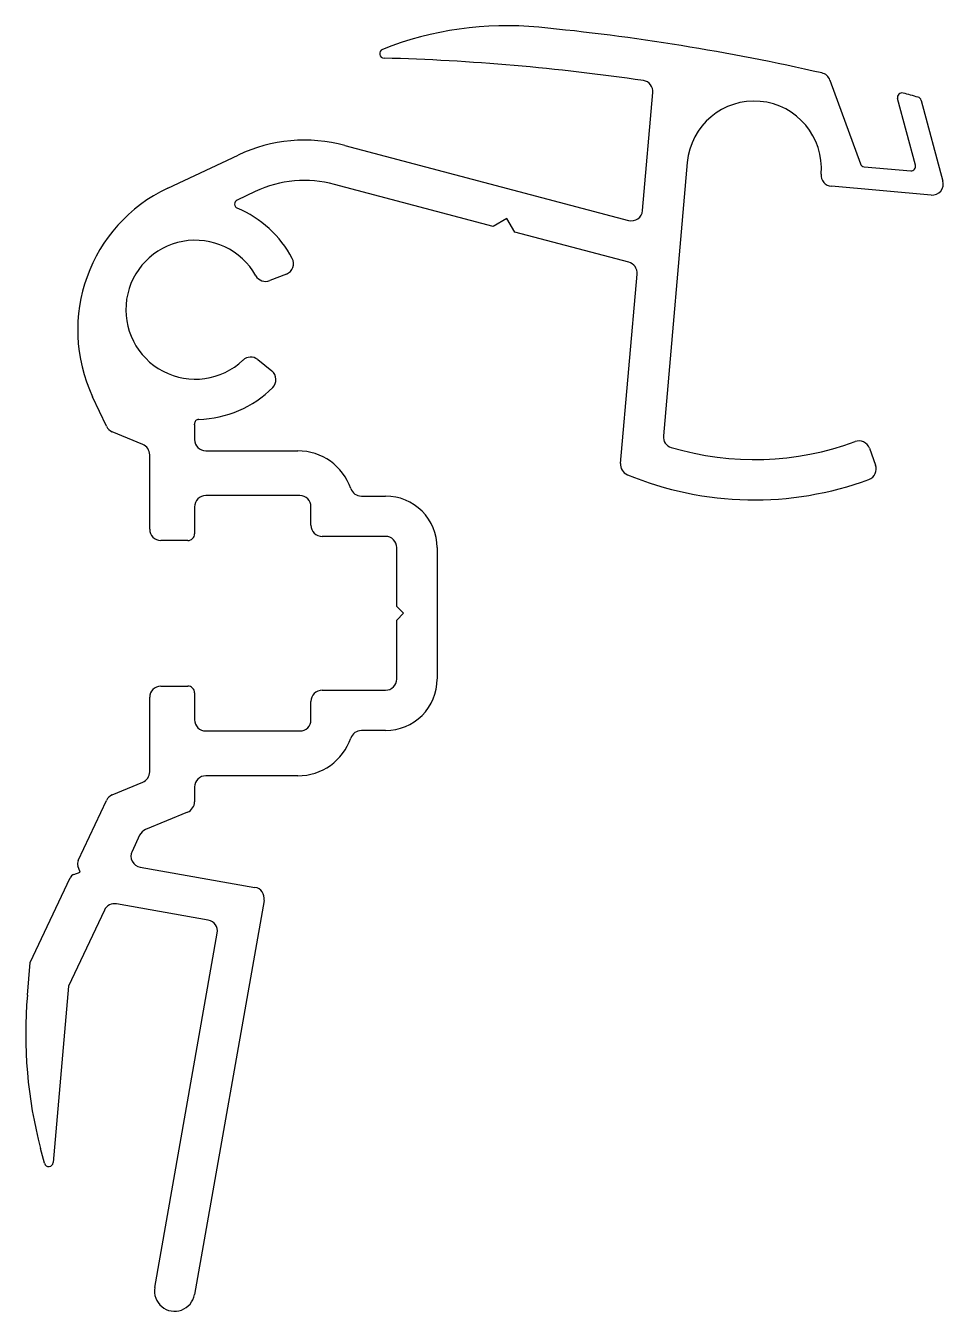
# Model space of a CAD drawing. Extents: x 728.1 to 769.1, y 539.9 to 597.3.
import ezdxf

# ---------------------------------------------------------------- set-up
doc = ezdxf.new("R2010")
doc.units = 0
doc.layers.get('0').update_dxf_attribs({"linetype": 'CONTINUOUS'})

msp = doc.modelspace()

# ---------------------------------------------------------------- linework, layer by layer
for p, q in [((763.999, 594.828), (765.358, 591.092)), ((755.635, 589.001), (756.096, 594.267)), ((767.819, 591.03), (767.022, 594.001)), ((768.079, 593.923), (769.043, 590.323)), ((742.349, 591.913), (755.009, 588.561)), ((734.441, 590.005), (737.58, 591.481)), ((757.63, 591.15), (756.563, 578.949)), ((765.529, 590.961), (767.608, 590.779)), ((748.97, 588.298), (741.888, 590.172)), ((768.517, 589.696), (764.062, 590.086)), ((738.346, 589.852), (737.535, 589.47)), ((749.582, 588.653), (748.97, 588.298)), ((749.937, 588.042), (749.582, 588.653)), ((755.017, 586.697), (749.937, 588.042)), ((739.738, 586.171), (738.987, 585.877)), ((754.648, 577.721), (755.387, 586.17)), ((738.452, 582.352), (739.082, 581.849)), ((731.701, 579.377), (731.083, 580.692)), ((733.322, 578.564), (731.962, 579.128)), ((735.631, 579.438), (735.631, 578.779)), ((765.765, 578.394), (766.036, 577.641)), ((733.631, 574.778), (733.631, 578.102)), ((736.131, 578.279), (740.246, 578.279)), ((740.332, 576.279), (736.131, 576.279)), ((743.081, 576.26), (744.164, 576.26)), ((735.631, 575.779), (735.632, 574.578)), ((740.832, 574.959), (740.832, 575.779)), ((744.164, 574.46), (741.332, 574.459)), ((735.332, 574.278), (734.131, 574.278)), ((744.664, 571.328), (744.664, 573.96)), ((746.464, 573.96), (746.464, 571.028)), ((744.964, 571.028), (744.664, 571.328)), ((744.664, 570.728), (744.964, 571.028)), ((746.464, 571.028), (746.464, 568.096)), ((744.664, 568.095), (744.664, 570.728)), ((734.131, 567.778), (735.332, 567.778)), ((741.332, 567.596), (744.164, 567.595)), ((733.631, 563.953), (733.631, 567.278)), ((735.632, 567.477), (735.631, 566.276)), ((740.832, 566.276), (740.832, 567.096)), ((736.131, 565.776), (740.332, 565.776)), ((744.164, 565.795), (743.081, 565.795)), ((731.962, 562.927), (733.322, 563.491)), ((740.246, 563.776), (736.131, 563.776)), ((735.631, 563.276), (735.631, 562.617)), ((730.438, 559.991), (731.701, 562.678)), ((735.322, 562.155), (733.443, 561.376)), ((733.182, 561.127), (732.843, 560.404)), ((730.247, 559.377), (730.529, 559.479)), ((730.529, 559.479), (730.427, 559.761)), ((733.208, 559.699), (738.329, 558.797)), ((728.298, 555.438), (730.077, 559.223)), ((731.608, 557.779), (730.013, 554.384)), ((736.243, 557.336), (732.148, 558.059)), ((738.734, 558.217), (735.631, 540.619)), ((733.859, 540.931), (736.649, 556.757)), ((728.171, 553.988), (728.298, 555.438)), ((730.013, 554.384), (729.325, 546.515)), ((728.932, 546.481), (728.759, 547.137))]:
    msp.add_line(p, q)
for centre, radius, start, end in [((749.563, 582.254), 15, 84.50013, 111.66282), ((741.416, 497.645), 100, 77.15972, 84.50013), ((744.1, 596.009), 0.2, 111.66282, 268.43735), ((741.416, 497.645), 98.2, 81.65396, 88.43735), ((763.529, 594.657), 0.5, 20, 77.15972), ((755.598, 594.311), 0.5, 355, 81.65396), ((760.619, 590.889), 3, 355, 175), ((767.216, 594.053), 0.2, 75.01835, 195), ((741.416, 497.645), 100, 74.61986, 75.01835), ((767.886, 593.871), 0.2, 15, 74.61986), ((740.557, 585.146), 7, 75.17404, 115.17404), ((765.546, 591.16), 0.2, 200, 265), ((767.625, 590.978), 0.2, 265, 15), ((764.105, 590.584), 0.5, 175, 265), ((737.418, 583.67), 7, 115.17404, 205.17404), ((740.557, 585.146), 5.2, 75.17404, 115.17404), ((768.56, 590.194), 0.5, 265, 15), ((737.62, 589.289), 0.2, 115.17404, 247.49004), ((735.667, 584.578), 4.9, 27.89016, 67.49004), ((755.137, 589.045), 0.5, 255.17404, 355), ((735.667, 584.578), 3.1, 29.34873, 313.38162), ((739.556, 586.636), 0.5, 291.36518, 27.89016), ((754.889, 586.214), 0.5, 355, 75.17404), ((738.805, 586.342), 0.5, 209.34873, 291.36518), ((738.14, 581.962), 0.5, 51.36518, 133.38162), ((738.77, 581.458), 0.5, 314.8402, 51.36518), ((735.667, 584.578), 4.9, 271.82624, 314.8402), ((735.83, 579.481), 0.2, 91.82624, 183.46152), ((732.154, 579.59), 0.5, 205.17404, 247.48724), ((735.131, 579.438), 0.5, 0.00446, 3.46152), ((733.131, 578.102), 0.5, 0.00446, 67.48724), ((736.131, 578.779), 0.5, 180.00446, 269.99893), ((757.061, 578.906), 0.5, 175, 253.46304), ((760.619, 590.889), 13, 253.46304, 290.26491), ((765.294, 578.224), 0.5, 19.82596, 110.26491), ((740.246, 575.779), 2.5, 19.09024, 89.99893), ((755.146, 577.677), 0.5, 175, 247.50039), ((765.566, 577.472), 0.5, 290.24035, 19.82596), ((760.619, 590.889), 14.8, 247.50039, 290.24035), ((736.131, 575.779), 0.5, 89.99893, 180.02289), ((740.332, 575.779), 0.5, 359.99893, 89.99893), ((743.081, 576.76), 0.5, 199.09024, 270.00446), ((744.164, 573.96), 2.3, 359.99554, 90.00446), ((741.332, 574.959), 0.5, 179.99893, 270.00446), ((734.131, 574.778), 0.5, 180.00446, 270), ((735.332, 574.578), 0.3, 270, 0.01919), ((744.164, 573.96), 0.5, 0.00446, 90.00446), ((744.164, 568.095), 2.3, 269.99554, 0.00446), ((744.164, 568.095), 0.5, 269.99554, 359.99554), ((734.131, 567.278), 0.5, 90, 179.99554), ((735.332, 567.478), 0.3, 359.97711, 90), ((741.332, 567.096), 0.5, 89.99554, 180.00107), ((736.131, 566.276), 0.5, 179.97711, 270.00107), ((740.332, 566.276), 0.5, 270.00107, 0.00107), ((743.081, 565.295), 0.5, 89.99554, 160.90976), ((740.246, 566.276), 2.5, 270.00107, 340.90976), ((733.131, 563.953), 0.5, 292.51276, 359.99554), ((736.131, 563.276), 0.5, 90.00107, 179.99554), ((732.154, 562.465), 0.5, 112.51276, 154.82596), ((735.131, 562.617), 0.5, 292.51276, 359.99554), ((733.635, 560.914), 0.5, 112.51276, 154.82596), ((733.295, 560.192), 0.5, 154.82596, 260.00107), ((730.71, 559.863), 0.3, 154.82596, 199.82596), ((730.349, 559.095), 0.3, 109.82596, 154.82596), ((738.242, 558.304), 0.5, 350.00107, 80.00107), ((732.061, 557.566), 0.5, 80.00107, 154.82596), ((736.157, 556.844), 0.5, 350.00107, 80.00107), ((748.095, 552.246), 20, 175.00107, 194.79995), ((729.125, 546.532), 0.2, 194.79995, 355.00107), ((734.745, 540.775), 0.9, 170.00107, 350.00107)]:
    msp.add_arc(centre, radius, start, end)

doc.saveas('drawing.dxf')
